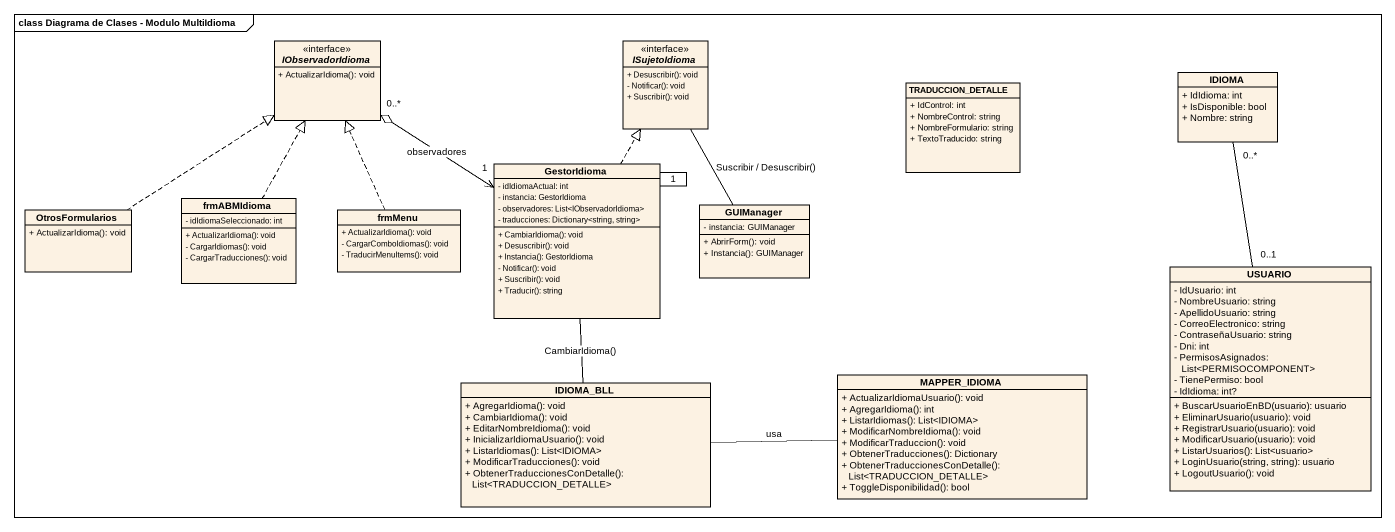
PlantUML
@startuml
mainframe class Diagrama de Clases - Modulo MultiIdioma
hide circle
hide empty members
skinparam classAttributeIconSize 0
interface IObservadorIdioma {
  + ActualizarIdioma(): void
}
interface ISujetoIdioma {
  + Desuscribir(): void
  - Notificar(): void
  + Suscribir(): void
}
class TRADUCCION_DETALLE {
  + IdControl: int
  + NombreControl: string
  + NombreFormulario: string
  + TextoTraducido: string
}
class IDIOMA {
  + IdIdioma: int
  + IsDisponible: bool
  + Nombre: string
}
class GestorIdioma {
  - idIdiomaActual: int
  - instancia: GestorIdioma
  - observadores: List<IObservadorIdioma>
  - traducciones: Dictionary<string, string>
  + CambiarIdioma(): void
  + Desuscribir(): void
  + Instancia(): GestorIdioma
  - Notificar(): void
  + Suscribir(): void
  + Traducir(): string
}
class OtrosFormularios {
  + ActualizarIdioma(): void
}
class frmABMIdioma {
  - idIdiomaSeleccionado: int
  + ActualizarIdioma(): void
  - CargarIdiomas(): void
  - CargarTraducciones(): void
}
class frmMenu {
  + ActualizarIdioma(): void
  - CargarComboIdiomas(): void
  - TraducirMenuItems(): void
}
class GUIManager {
  - instancia: GUIManager
  + AbrirForm(): void
  + Instancia(): GUIManager
}
class USUARIO {
  - IdUsuario: int
  - NombreUsuario: string
  - ApellidoUsuario: string
  - CorreoElectronico: string
  - ContraseñaUsuario: string
  - Dni: int
  - PermisosAsignados: List<PERMISOCOMPONENT>
  - TienePermiso: bool
  - IdIdioma: int?
  + BuscarUsuarioEnBD(usuario): usuario
  + EliminarUsuario(usuario): void
  + RegistrarUsuario(usuario): void
  + ModificarUsuario(usuario): void
  + ListarUsuarios(): List<usuario>
  + LoginUsuario(string, string): usuario
  + LogoutUsuario(): void
}
class IDIOMA_BLL {
  + AgregarIdioma(): void
  + CambiarIdioma(): void
  + EditarNombreIdioma(): void
  + InicializarIdiomaUsuario(): void
  + ListarIdiomas(): List<IDIOMA>
  + ModificarTraducciones(): void
  + ObtenerTraduccionesConDetalle(): List<TRADUCCION_DETALLE>
}
class MAPPER_IDIOMA {
  + ActualizarIdiomaUsuario(): void
  + AgregarIdioma(): int
  + ListarIdiomas(): List<IDIOMA>
  + ModificarNombreIdioma(): void
  + ModificarTraduccion(): void
  + ObtenerTraducciones(): Dictionary
  + ObtenerTraduccionesConDetalle(): List<TRADUCCION_DETALLE>
  + ToggleDisponibilidad(): bool
}
GestorIdioma "1" <-up-o "0..*" IObservadorIdioma : observadores
GestorIdioma .up.|> ISujetoIdioma
GestorIdioma -- GestorIdioma : 1
OtrosFormularios .up.|> IObservadorIdioma
frmABMIdioma .up.|> IObservadorIdioma
frmMenu .up.|> IObservadorIdioma
GUIManager -up- ISujetoIdioma : Suscribir / Desuscribir()
USUARIO "0..1" -up- "0..*" IDIOMA
IDIOMA_BLL -up- GestorIdioma : CambiarIdioma()
IDIOMA_BLL -right- MAPPER_IDIOMA : usa
@enduml
